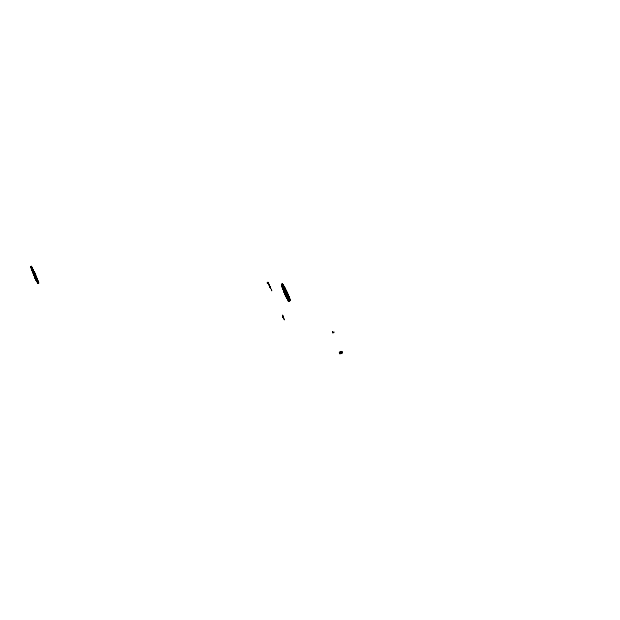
<?xml version="1.0" encoding="UTF-8"?>
<svg xmlns="http://www.w3.org/2000/svg" width="620" height="620" viewBox="0 0 620 620"><rect width="100%" height="100%" fill="white"/><g stroke="black" fill="none" stroke-linecap="round" stroke-linejoin="round"><path stroke-width="0.93" d="M287.711 295.089L287.339 292.702L282.441 283.968L281.643 284.588L282.511 286.921M288.688 297.112L288.432 295.585L290.369 300.537L288.385 301.312L283.642 289.935L285.107 294.733L286.889 298.096L288.688 297.112L284.58 287.649L283.642 287.812M33.395 271.606L32.666 271.893L33.806 271.459C35.022 270.901 40.532 289.207 36.898 280.48M267.228 282.867L267.848 282.581L267.972 283.084L267.344 283.332L267.259 282.782M283.441 286.378L283.479 285.712L284.844 289.524L283.673 286.525L282.201 287.076L283.394 290.098L285.44 289.323L287.308 293.121M282.263 287.076L282.844 288.866L284.293 288.3L283.673 286.525M32.201 268.398L33.472 271.932L31.419 266.244L31.271 267.367L31.039 266.391L32.752 272.219L33.86 271.707L31.039 266.391L31.814 269.995L32.511 269.716L31.969 267.422M281.728 284.448L282.441 283.968L282.673 284.952L281.914 285.254L281.681 284.27L282.201 287.076M268.692 284.239L268.274 283.084L268.685 284.045M342.077 352.524L342.038 353.439L339.791 353.764C337.853 352.168 342.527 350.037 342.077 352.524L339.621 353.501M31.078 266.569L31.38 266.236L32.209 268.933M37.75 280.635L38.734 283.046L37.743 283.433C36.107 278.62 33.511 275.404 32.054 269.964L36.2 279.364M283.077 288.61C280.635 285.649 287.913 296.856 284.51 287.122L289.486 298.553L287.502 299.336L286.889 297.29L287.502 299.336M284.138 290.113L283.65 290.307L283.929 290.927L285.526 290.075M38.27 282.642L38.642 282.976L37.603 281.154C38.37 283.929 38.936 283.402 38.463 282.193M289.075 301.08L288.602 299.189M286.921 296.67L286.316 296.903L286.517 297.492L287.68 297.329L289.315 300.987L289.191 300.514M289.563 300.894L288.734 298.848L289.563 300.894L289.431 300.475L288.928 300.808M34.216 275.652L36.247 280.217L37.138 279.868L36.72 278.124M285.96 296.197L283.239 289.269M35.658 278.543L36.859 281.457L37.851 281.062L37.58 280.209M33.139 270.08L32.325 270.777L36.247 280.217M282.999 288.277L282.697 287.843L282.968 288.656M286.889 298.096L284.216 292.067L284.875 293.725L287.013 292.88L285.378 289.246M37.58 282.836L32.992 272.056M286.448 292.873L284.735 293.547L287.06 292.632M31.24 267.251L31.504 266.84M281.883 285.13L282.642 284.828M286.611 297.461C291.904 301.475 285.983 288.99 287.013 292.88M37.138 279.868L34.55 273.141L35.301 275.427C34.007 276.908 32.643 273.164 34.611 273.389M282.441 315.278L283.673 318.665L282.441 315.278L283.433 317.68M282.929 286.339L283.456 285.27L282.038 285.836L282.48 286.998M288.385 301.312L288.432 300.39L288.633 301.219M36.138 280.015L35.007 277.528L35.867 276.993L37.053 279.651L36.138 280.015L35.743 278.644M284.665 289.463L283.317 289.772L284.665 289.463L284.479 288.928M287.68 297.329L287.781 297.747L284.022 288.959L284.859 288.509L283.952 286.347M284.471 288.021L283.479 285.712M283.906 286.99L283.681 285.727L282.883 286.138M36.673 280.565L36.859 281.457M37.743 283.433L37.781 282.464L37.983 283.34M287.75 299.235L287.393 298.414M284.301 287.703L284.363 286.944L283.51 287.277M31.868 269.041L32.496 271.304L33.356 270.963L33.03 270.072L31.969 270.436L31.791 269.692L32.69 269.188M284.154 287.711L282.612 288.323C282.519 287.277 282.937 286.928 282.704 288.277M32.868 269.398L33.379 271.079L32.589 271.389L31.387 267.949L32.201 270.987L32.922 270.7L32.759 270.01M32.752 272.219C34.053 271.32 30.62 270.018 31 266.709L31.527 266.499M284.038 289.486L283.433 289.346L283.394 290.098M284.084 318.982L284.417 319.897L284.099 318.974M31.442 266.647L31.209 267.127L31.589 266.98M31.473 266.716L31.62 267.096M282.441 284.518L282.046 284.324C281.379 285.464 283.348 283.557 281.736 284.293M287.82 294.841L285.712 295.88L285.649 295.415L287.525 294.671L288.61 297.174L286.758 297.879L285.649 295.724L287.82 294.841L288.672 297.391M36.309 280.17L37.355 280.007L37.115 279M285.045 290.912C284.293 291.206 285.487 291.229 284.944 290.943M332.956 332.917L332.669 331.731L332.956 332.917L334.172 332.049L332.708 332.638L332.436 331.824M31.093 267.259L31.752 266.995M31.341 268.142L31.868 267.933M32.418 268.592C31.341 269.886 31.434 267.15 32.186 269.537M31.574 268.514L32.31 268.135L33.03 270.072M31.674 268.607L32.449 268.724L32.101 267.67M31.791 269.692L32.721 269.32L32.589 268.755M32.999 269.933L32.403 270.32M33.162 270.173L32.263 270.56L33.356 270.963M32.48 270.669L33.147 270.405M32.79 270.591L33.224 270.421M32.612 271.645L33.333 271.358M34.053 272.513L33.162 272.87L34.108 272.722L33.806 271.459M34.123 272.823L34.332 273.474L33.379 271.079M33.992 272.877L34.201 273.529L34.023 273.04M35.301 275.427L34.232 275.838L33.651 273.877M34.162 273.955L34.697 273.746M34.813 274.226L33.743 274.644L34.859 274.435L34.108 272.722L33.279 273.04L32.054 269.964M34.449 274.373L34.999 274.164L37.076 279.612M33.914 275.218L34.55 274.962M34.813 275.187L35.363 274.978M35.41 275.179L34.232 275.838L33.984 274.8M34.914 275.931L35.534 275.683M35.697 276.365L34.464 276.853L36.472 280.356M35.766 276.675L34.635 277.117L36.03 279.853M36.084 277.388L35.123 278.14L36.161 277.729L35.836 277.334M36.13 277.574L35.123 278.14L34.278 275.629M35.673 279.023L36.828 278.566M35.875 279.612L36.975 279.178M36.185 280.101L37.301 279.767M36.905 280.527L36.123 279.62M37.673 280.317L37.766 281.092M37.766 280.713L38.642 282.976M37.882 282.1L37.037 279.45M37.991 282.34L38.626 283.022M37.518 282.712L38.587 282.309M38.634 282.619L37.905 282.983L36.998 280.93M267.468 283.046L267.91 282.821M281.937 284.882L282.673 284.952L283.51 286.556L283.053 284.619L281.736 285.138M281.906 285.58L282.612 285.301M281.992 286.022L283.038 285.611L282.697 284.169L282.022 284.115L284.115 289.811L283.983 289.246M282.069 286.262L282.317 286.487M283.371 286.068L282.937 286.487M283.34 287.068L284.014 286.797M282.433 287.572L283.162 287.293M283.402 287.889L284.433 287.502M283.751 288.106L284.681 287.711L284.859 288.509L284.038 288.835M284.301 288.13L284.603 287.773M284.704 288.959L283.255 289.524L284.603 289.191M285.037 289.757L285.533 289.563M283.805 290.749L284.278 290.563M284.224 291.679L284.875 293.725L284.627 292.679M285.735 291.082C288.796 290.904 282.488 295.252 283.619 290.044M284.216 292.067L284.805 291.842M284.952 292.307L284.526 292.702M286.603 292.841L287.254 292.586M284.882 294.074L285.556 293.81M285.208 294.694L286.758 297.879M284.921 293.508L285.278 294.996L287.541 294.105L287.184 292.617M288.409 295.724C289.067 297.492 290.517 299.282 290.121 300.63M288.626 295.996L288.377 295.601M288.626 296.662L289.486 298.553M286.828 297.98L288.61 296.949L288.889 297.538M288.339 298.042L289.354 297.794L288.765 296.546M286.277 296.562L287.913 299.77M288.308 298.546L287.649 298.809L288.548 300.871M288.951 299.336L288.471 299.522L288.85 300.669L290.036 300.281L289.137 298.22M288.548 299.708L289.036 299.522L289.377 300.925L288.494 298.561M289.013 299.793L288.525 299.979L288.362 299.282L288.842 299.088L289.292 300.956M288.695 300.026L289.176 299.84M288.633 300.227L289.122 300.034M288.788 300.243L289.269 300.049L289.463 300.894M289.943 299.886L290.369 300.537M288.719 300.406L289.199 300.212M289.532 300.762L288.974 300.723M339.349 352.454L341.853 351.47M339.396 352.842L341.976 351.819M283.65 286.944L284.061 287.75M267.964 282.433L268.662 284.123M31.426 268.382L32.294 268.607M285.278 294.996L285.836 295.825M287.122 298.236L286.386 296.523M284.913 290.966L284.975 291.361L284.719 290.47M287.525 294.671L287.858 295.197L287.541 294.105L288.695 296.933M281.914 284.719L282.363 284.278L282.418 284.688M270.126 287.339L270.684 288.579M267.925 282.24L270.165 287.494L269.506 285.758M284.859 293.531L286.3 296.422M269.995 286.851L270.8 288.788L270.498 288.106M286.51 294.872L287.719 297.631M289.246 300.119L288.765 300.312M282.046 284.324L282.263 284.975M285.107 291.307L284.906 290.656L284.844 291.408M289.005 300.219L289.315 300.987M283.433 289.346L283.611 289.873M287.285 298.514L287.874 299.933M271.498 290.168L271.769 290.834L271.382 289.703L271.576 290.4M270.142 287.409L268.7 284.092M282.712 316.371L283.596 318.362M32.271 268.7L31.798 269.127M38.3 282.79L38.432 283.201M35.007 277.528L35.193 277.946M269.499 285.712L268.886 284.34M32.232 270.212L33.279 273.04M286.843 297.244L287.324 298.445M285.642 295.701L285.649 295.415M282.24 286.3L282.394 286.735M31.589 268.421L31.744 268.855M32.976 272.165L33.55 273.916M341.023 353.64L340.566 351.827M341.697 351.377L342.054 352.873L339.791 353.764L339.435 352.269M288.796 299.615L289.091 300.576M286.238 290.881L286.487 291.927L285.51 292.315M285.75 290.803L285.06 289.377M285.332 289.269L285.572 290.276M283.317 285.022L283.859 287.324L282.457 287.874L281.643 284.588M283.689 289.912L283.929 290.92M282.061 284.123L282.511 285.812M283.356 316.936L283.642 317.828M282.929 316.254L282.581 315.216L282.759 315.859M282.503 315.34L282.852 316.836M268.406 283.247L268.716 284.347M268.158 282.72L268.499 283.859M267.941 282.247L268.228 283.193M267.809 282.642L267.918 283.1M267.39 282.736L267.514 283.262M38.316 282.425L37.959 281.31L38.068 282.519M32.48 269.274L32.69 270.157M33.627 273.776L33.875 274.815M32.356 270.397L32.589 271.389M284.937 291.284L284.774 290.71M282.092 284.526L281.86 285.006L282.612 284.712L282.092 284.526"/></g></svg>
